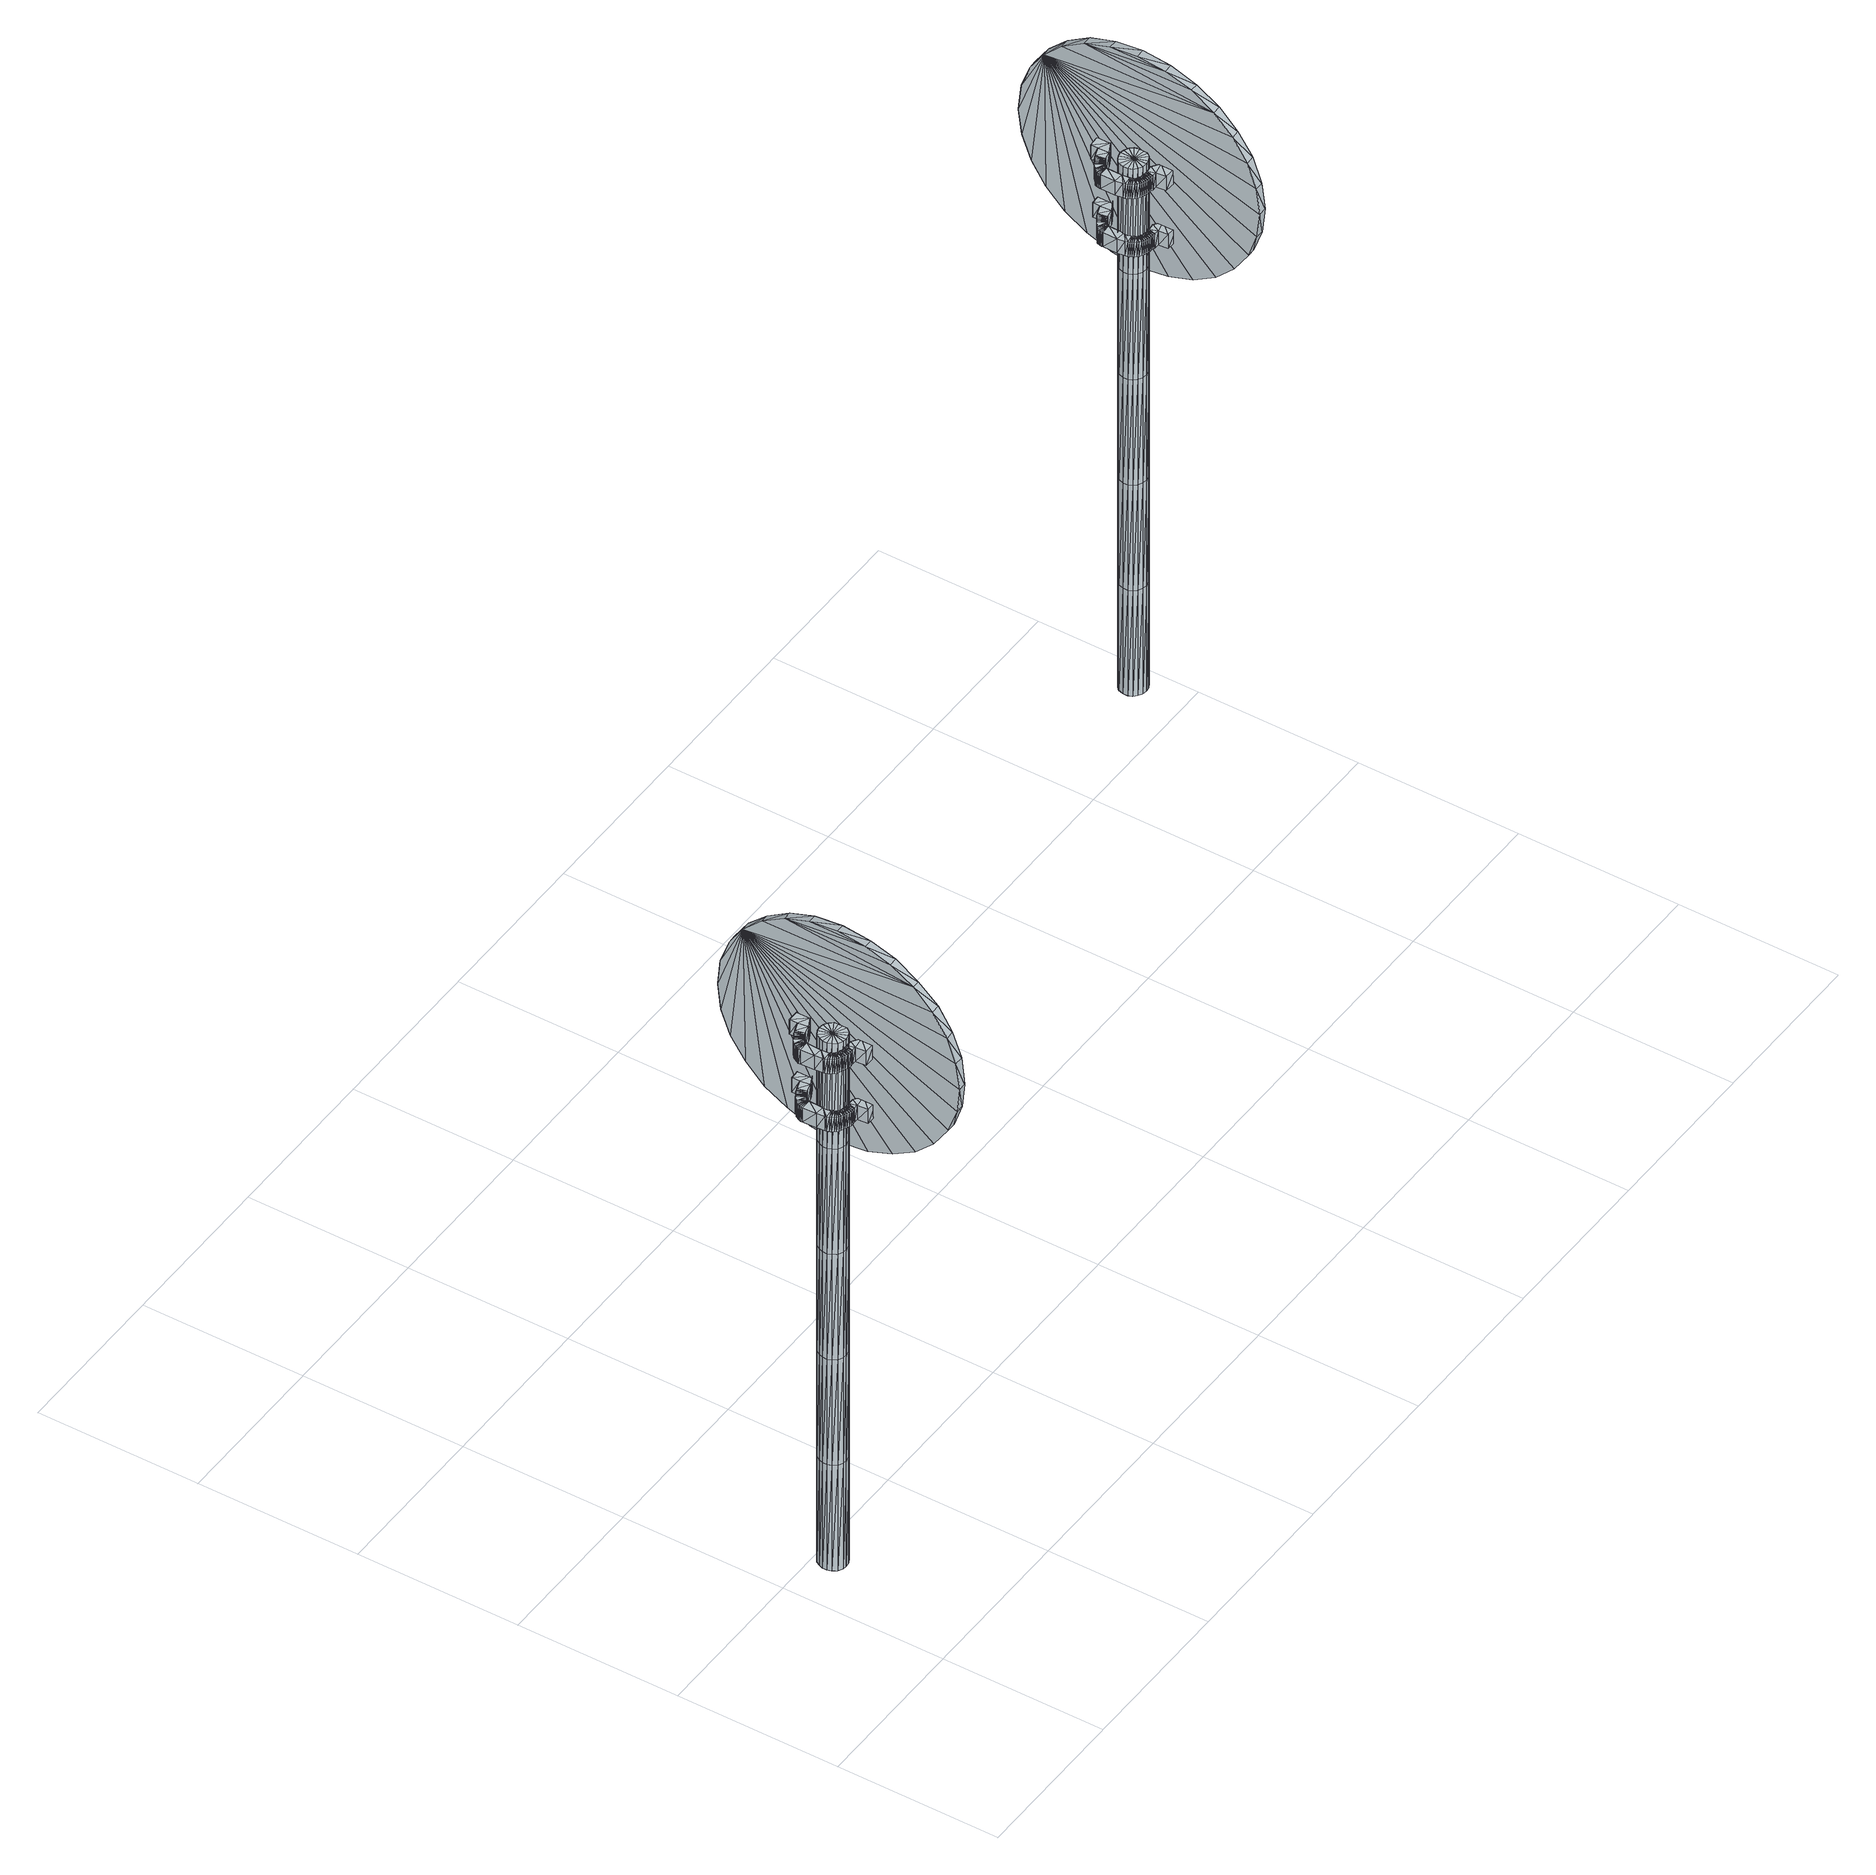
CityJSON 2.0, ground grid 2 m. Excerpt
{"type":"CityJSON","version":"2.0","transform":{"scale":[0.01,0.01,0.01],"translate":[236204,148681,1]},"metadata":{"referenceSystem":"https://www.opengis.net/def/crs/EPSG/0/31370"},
"CityObjects":{
"object1":{"type":"GenericCityObject","attributes":{"cluster":30,"mean_distance_to_centroid":0.116,"new_centroid_x":236204.2,"new_centroid_y":148682.19,"mean_distance_to_camera":8.08,"H1":0,"H2":0,"Z_final":108.71,"cluster2":-1,"proj_x":236210.68,"proj_y":148684.36,"id_line":53237,"bearing_l":161.53,"distance":6.84,"orientation":"right","G_obj":161.53},"geometry":[{"type":"MultiSurface","lod":"2","boundaries":[[[0,1,2]],[[2,1,3]],[[3,1,4]],[[4,1,5]],[[5,1,6]],[[1,7,6]],[[1,8,7]],[[1,9,8]],[[1,10,9]],[[1,11,10]],[[1,12,11]],[[1,13,12]],[[1,14,13]],[[15,14,1]],[[16,15,1]],[[17,16,1]],[[18,17,1]],[[0,18,1]],[[19,20,0]],[[19,0,2]],[[21,19,2]],[[21,2,3]],[[21,3,22]],[[22,3,4]],[[22,4,23]],[[23,4,5]],[[23,5,24]],[[24,5,6]],[[24,6,25]],[[25,6,7]],[[25,7,26]],[[26,7,8]],[[26,8,27]],[[8,9,27]],[[27,9,28]],[[9,10,28]],[[10,29,28]],[[10,11,29]],[[11,30,29]],[[11,12,30]],[[30,12,31]],[[31,12,13]],[[31,13,32]],[[32,13,14]],[[32,14,33]],[[33,14,15]],[[33,15,34]],[[34,15,16]],[[34,16,35]],[[35,16,17]],[[36,35,17]],[[18,36,17]],[[20,36,18]],[[20,18,0]],[[37,38,20]],[[37,20,19]],[[39,37,19]],[[21,39,19]],[[39,21,40]],[[40,21,22]],[[40,22,41]],[[41,22,23]],[[41,23,42]],[[42,23,24]],[[42,24,43]],[[43,24,25]],[[43,25,44]],[[44,25,26]],[[26,45,44]],[[26,27,45]],[[27,46,45]],[[27,28,46]],[[28,47,46]],[[28,29,47]],[[47,29,48]],[[29,30,48]],[[48,30,49]],[[49,30,31]],[[49,31,50]],[[50,31,32]],[[50,32,51]],[[51,32,33]],[[51,33,52]],[[52,33,34]],[[52,34,53]],[[53,34,35]],[[54,53,35]],[[54,35,36]],[[38,54,36]],[[38,36,20]],[[55,56,38]],[[55,38,37]],[[57,55,37]],[[57,37,39]],[[57,39,58]],[[58,39,40]],[[58,40,59]],[[59,40,41]],[[59,41,60]],[[60,41,42]],[[60,42,61]],[[61,42,43]],[[61,43,62]],[[62,43,44]],[[44,63,62]],[[44,45,63]],[[45,64,63]],[[45,46,64]],[[46,65,64]],[[46,47,65]],[[47,66,65]],[[47,48,66]],[[66,48,67]],[[67,48,49]],[[67,49,68]],[[68,49,50]],[[68,50,69]],[[69,50,51]],[[69,51,70]],[[70,51,52]],[[70,52,71]],[[71,52,53]],[[72,71,53]],[[72,53,54]],[[56,72,54]],[[56,54,38]],[[73,74,56]],[[73,56,55]],[[75,73,55]],[[75,55,57]],[[75,57,76]],[[76,57,58]],[[76,58,77]],[[77,58,59]],[[77,59,78]],[[78,59,60]],[[78,60,79]],[[79,60,61]],[[79,61,80]],[[80,61,62]],[[62,81,80]],[[62,63,81]],[[63,82,81]],[[63,64,82]],[[64,83,82]],[[64,65,83]],[[65,84,83]],[[65,66,84]],[[84,66,85]],[[85,66,67]],[[85,67,86]],[[86,67,68]],[[86,68,87]],[[87,68,69]],[[87,69,88]],[[88,69,70]],[[88,70,89]],[[89,70,71]],[[90,89,71]],[[90,71,72]],[[74,90,72]],[[74,72,56]],[[91,92,74]],[[91,74,73]],[[93,91,73]],[[93,73,75]],[[93,75,94]],[[94,75,76]],[[94,76,95]],[[95,76,77]],[[95,77,96]],[[96,77,78]],[[96,78,97]],[[97,78,79]],[[97,79,98]],[[98,79,80]],[[80,99,98]],[[80,81,99]],[[81,100,99]],[[81,82,100]],[[82,101,100]],[[82,83,101]],[[83,102,101]],[[83,84,102]],[[102,84,103]],[[103,84,85]],[[103,85,104]],[[104,85,86]],[[104,86,105]],[[105,86,87]],[[105,87,106]],[[106,87,88]],[[106,88,107]],[[107,88,89]],[[108,107,89]],[[108,89,90]],[[92,108,90]],[[92,90,74]],[[92,91,109]],[[91,93,109]],[[93,94,109]],[[94,95,109]],[[95,96,109]],[[109,96,97]],[[109,97,98]],[[109,98,99]],[[109,99,100]],[[109,100,101]],[[109,101,102]],[[109,102,103]],[[109,103,104]],[[105,109,104]],[[106,109,105]],[[107,109,106]],[[108,109,107]],[[92,109,108]],[[110,111,112]],[[113,112,114]],[[115,112,113]],[[116,112,115]],[[117,112,116]],[[118,112,117]],[[119,112,118]],[[120,112,119]],[[121,112,120]],[[122,112,121]],[[122,123,112]],[[123,110,112]],[[111,124,112]],[[124,125,112]],[[125,126,112]],[[126,127,112]],[[127,128,112]],[[128,129,112]],[[129,130,112]],[[130,131,112]],[[112,131,132]],[[131,133,132]],[[131,134,133]],[[133,134,135]],[[133,135,136]],[[135,137,136]],[[133,136,138]],[[136,139,138]],[[136,137,139]],[[137,140,139]],[[137,135,140]],[[135,141,140]],[[135,134,141]],[[134,142,141]],[[134,131,142]],[[131,143,142]],[[131,130,143]],[[143,130,144]],[[144,130,129]],[[144,129,145]],[[145,129,128]],[[145,128,146]],[[146,127,147]],[[147,127,126]],[[147,126,148]],[[148,126,125]],[[148,125,149]],[[149,125,124]],[[150,149,124]],[[150,124,111]],[[151,150,111]],[[151,111,110]],[[152,151,110]],[[152,110,123]],[[146,128,127]],[[153,123,122]],[[154,153,122]],[[154,122,121]],[[155,154,121]],[[155,121,120]],[[156,155,120]],[[156,120,119]],[[157,156,119]],[[157,119,118]],[[157,118,158]],[[158,118,117]],[[158,117,159]],[[153,152,123]],[[159,117,116]],[[159,116,160]],[[160,116,115]],[[160,115,161]],[[161,115,113]],[[161,113,162]],[[162,113,114]],[[162,114,163]],[[163,114,112]],[[163,112,164]],[[164,112,132]],[[132,165,164]],[[132,133,165]],[[133,138,165]],[[138,139,140]],[[161,162,163]],[[160,161,163]],[[159,160,163]],[[158,159,163]],[[157,158,163]],[[156,157,163]],[[155,156,163]],[[154,155,163]],[[153,154,163]],[[153,163,152]],[[152,163,151]],[[151,163,150]],[[150,163,149]],[[149,163,148]],[[148,163,147]],[[147,163,146]],[[146,163,145]],[[145,163,144]],[[144,163,143]],[[143,163,142]],[[163,164,142]],[[142,164,165]],[[142,165,141]],[[165,140,141]],[[165,138,140]],[[166,167,168]],[[168,167,169]],[[170,168,169]],[[170,169,171]],[[170,171,172]],[[172,171,173]],[[172,173,174]],[[174,173,175]],[[174,175,176]],[[176,175,177]],[[176,177,178]],[[178,177,179]],[[178,179,180]],[[180,179,181]],[[180,181,182]],[[182,181,183]],[[182,183,184]],[[184,183,185]],[[184,185,186]],[[186,185,187]],[[186,187,188]],[[188,187,189]],[[188,189,190]],[[190,189,191]],[[192,190,191]],[[192,191,193]],[[194,192,193]],[[194,193,195]],[[196,194,195]],[[196,195,197]],[[198,196,197]],[[198,197,199]],[[200,198,199]],[[200,199,201]],[[202,200,201]],[[202,201,203]],[[204,202,203]],[[204,203,205]],[[206,204,205]],[[206,205,207]],[[208,206,207]],[[208,207,209]],[[210,208,209]],[[210,209,211]],[[212,210,211]],[[212,211,213]],[[214,212,213]],[[214,213,215]],[[216,214,215]],[[216,215,217]],[[216,217,218]],[[218,217,219]],[[218,219,220]],[[220,219,221]],[[220,221,222]],[[222,221,223]],[[222,223,224]],[[224,223,225]],[[224,225,226]],[[226,225,227]],[[226,227,228]],[[228,227,229]],[[228,229,230]],[[230,229,231]],[[230,231,232]],[[232,231,233]],[[232,233,234]],[[234,233,235]],[[234,235,236]],[[236,235,237]],[[238,236,237]],[[238,237,239]],[[238,239,240]],[[240,239,241]],[[241,242,240]],[[241,243,242]],[[242,243,244]],[[244,243,245]],[[244,245,246]],[[246,245,247]],[[246,247,248]],[[248,247,249]],[[248,249,250]],[[250,249,251]],[[250,251,252]],[[252,251,253]],[[252,253,254]],[[254,253,255]],[[254,255,256]],[[256,255,257]],[[256,257,258]],[[258,257,259]],[[258,259,260]],[[260,259,261]],[[260,261,262]],[[262,261,263]],[[262,263,264]],[[264,263,265]],[[264,265,266]],[[266,265,267]],[[267,268,266]],[[267,269,268]],[[269,270,268]],[[269,271,270]],[[271,272,270]],[[271,273,272]],[[273,274,272]],[[273,275,274]],[[275,276,274]],[[275,277,276]],[[277,278,276]],[[277,279,278]],[[279,280,278]],[[279,281,280]],[[281,282,280]],[[281,283,282]],[[283,284,282]],[[283,285,284]],[[285,286,284]],[[285,287,286]],[[287,288,286]],[[287,289,288]],[[288,289,290]],[[290,289,291]],[[290,291,292]],[[292,291,293]],[[292,293,294]],[[294,293,295]],[[294,295,296]],[[296,295,297]],[[296,297,298]],[[298,297,299]],[[298,299,300]],[[300,299,301]],[[300,301,302]],[[302,301,303]],[[302,303,304]],[[304,303,305]],[[304,305,306]],[[306,305,307]],[[306,307,308]],[[308,307,309]],[[308,309,310]],[[310,309,311]],[[310,311,312]],[[312,311,313]],[[313,166,312]],[[313,167,166]],[[169,167,313]],[[169,313,171]],[[171,313,311]],[[173,171,311]],[[173,311,309]],[[175,173,309]],[[175,309,307]],[[177,175,307]],[[177,307,305]],[[179,177,305]],[[179,305,303]],[[181,179,303]],[[181,303,301]],[[183,181,301]],[[183,301,299]],[[183,299,297]],[[185,183,297]],[[185,297,295]],[[187,185,295]],[[187,295,293]],[[187,293,291]],[[189,187,291]],[[189,291,289]],[[189,289,287]],[[189,287,285]],[[191,189,285]],[[191,285,283]],[[193,191,283]],[[195,193,283]],[[195,283,281]],[[197,195,281]],[[199,197,281]],[[201,199,281]],[[201,281,279]],[[203,201,279]],[[205,203,279]],[[205,279,277]],[[205,277,207]],[[207,277,209]],[[209,277,275]],[[209,275,211]],[[211,275,273]],[[211,273,213]],[[213,273,271]],[[213,271,215]],[[215,271,269]],[[215,269,217]],[[217,269,219]],[[219,269,267]],[[219,267,221]],[[221,267,265]],[[221,265,223]],[[223,265,263]],[[223,263,225]],[[225,263,261]],[[225,261,227]],[[227,261,259]],[[227,259,229]],[[229,259,257]],[[229,257,255]],[[229,255,231]],[[231,255,253]],[[231,253,233]],[[233,253,251]],[[233,251,235]],[[251,249,235]],[[235,249,247]],[[235,247,237]],[[247,245,237]],[[237,245,243]],[[237,243,239]],[[239,243,241]],[[238,240,242]],[[168,312,166]],[[170,312,168]],[[170,310,312]],[[172,310,170]],[[172,308,310]],[[174,308,172]],[[174,306,308]],[[176,306,174]],[[176,304,306]],[[178,304,176]],[[178,302,304]],[[180,302,178]],[[180,300,302]],[[182,300,180]],[[182,298,300]],[[182,296,298]],[[184,296,182]],[[184,294,296]],[[186,294,184]],[[186,292,294]],[[186,290,292]],[[188,290,186]],[[188,288,290]],[[188,286,288]],[[188,284,286]],[[190,284,188]],[[190,282,284]],[[192,282,190]],[[194,282,192]],[[194,280,282]],[[196,280,194]],[[198,280,196]],[[200,280,198]],[[200,278,280]],[[202,278,200]],[[204,278,202]],[[204,276,278]],[[204,206,276]],[[206,208,276]],[[208,274,276]],[[208,210,274]],[[210,272,274]],[[210,212,272]],[[212,270,272]],[[212,214,270]],[[214,268,270]],[[214,216,268]],[[216,218,268]],[[218,266,268]],[[218,220,266]],[[220,264,266]],[[220,222,264]],[[222,262,264]],[[222,224,262]],[[224,260,262]],[[224,226,260]],[[226,258,260]],[[226,228,258]],[[228,256,258]],[[228,254,256]],[[228,230,254]],[[230,252,254]],[[230,232,252]],[[232,250,252]],[[232,234,250]],[[250,234,248]],[[234,246,248]],[[234,236,246]],[[246,236,244]],[[236,242,244]],[[236,238,242]],[[314,315,316]],[[316,315,317]],[[318,316,317]],[[318,317,319]],[[318,319,320]],[[320,319,321]],[[320,321,322]],[[322,321,323]],[[322,323,324]],[[324,323,325]],[[324,325,326]],[[326,325,327]],[[326,327,328]],[[328,327,329]],[[328,329,330]],[[330,329,331]],[[330,331,332]],[[332,331,333]],[[332,333,334]],[[334,333,335]],[[334,335,336]],[[336,335,337]],[[336,337,338]],[[338,337,339]],[[340,338,339]],[[340,339,341]],[[342,340,341]],[[342,341,343]],[[344,342,343]],[[344,343,345]],[[346,344,345]],[[346,345,347]],[[348,346,347]],[[348,347,349]],[[350,348,349]],[[350,349,351]],[[352,350,351]],[[352,351,353]],[[354,352,353]],[[354,353,355]],[[356,354,355]],[[356,355,357]],[[358,356,357]],[[358,357,359]],[[360,358,359]],[[360,359,361]],[[362,360,361]],[[362,361,363]],[[364,362,363]],[[364,363,365]],[[364,365,366]],[[366,365,367]],[[366,367,368]],[[368,367,369]],[[368,369,370]],[[370,369,371]],[[370,371,372]],[[372,371,373]],[[372,373,374]],[[374,373,375]],[[374,375,376]],[[376,375,377]],[[376,377,378]],[[378,377,379]],[[378,379,380]],[[380,379,381]],[[380,381,382]],[[382,381,383]],[[382,383,384]],[[384,383,385]],[[386,384,385]],[[386,385,387]],[[386,387,388]],[[388,387,389]],[[389,390,388]],[[389,391,390]],[[390,391,392]],[[392,391,393]],[[392,393,394]],[[394,393,395]],[[394,395,396]],[[396,395,397]],[[396,397,398]],[[398,397,399]],[[398,399,400]],[[400,399,401]],[[400,401,402]],[[402,401,403]],[[402,403,404]],[[404,403,405]],[[404,405,406]],[[406,405,407]],[[406,407,408]],[[408,407,409]],[[408,409,410]],[[410,409,411]],[[410,411,412]],[[412,411,413]],[[412,413,414]],[[414,413,415]],[[415,416,414]],[[415,417,416]],[[417,418,416]],[[417,419,418]],[[419,420,418]],[[419,421,420]],[[421,422,420]],[[421,423,422]],[[423,424,422]],[[423,425,424]],[[425,426,424]],[[425,427,426]],[[427,428,426]],[[427,429,428]],[[429,430,428]],[[429,431,430]],[[431,432,430]],[[431,433,432]],[[433,434,432]],[[433,435,434]],[[435,436,434]],[[435,437,436]],[[436,437,438]],[[438,437,439]],[[438,439,440]],[[440,439,441]],[[440,441,442]],[[442,441,443]],[[442,443,444]],[[444,443,445]],[[444,445,446]],[[446,445,447]],[[446,447,448]],[[448,447,449]],[[448,449,450]],[[450,449,451]],[[450,451,452]],[[452,451,453]],[[452,453,454]],[[454,453,455]],[[454,455,456]],[[456,455,457]],[[456,457,458]],[[458,457,459]],[[458,459,460]],[[460,459,461]],[[461,314,460]],[[461,315,314]],[[317,315,461]],[[317,461,319]],[[319,461,459]],[[321,319,459]],[[321,459,457]],[[323,321,457]],[[323,457,455]],[[325,323,455]],[[325,455,453]],[[327,325,453]],[[327,453,451]],[[329,327,451]],[[329,451,449]],[[331,329,449]],[[331,449,447]],[[331,447,445]],[[333,331,445]],[[333,445,443]],[[335,333,443]],[[335,443,441]],[[335,441,439]],[[337,335,439]],[[337,439,437]],[[337,437,435]],[[337,435,433]],[[339,337,433]],[[339,433,431]],[[341,339,431]],[[343,341,431]],[[343,431,429]],[[345,343,429]],[[347,345,429]],[[349,347,429]],[[349,429,427]],[[351,349,427]],[[353,351,427]],[[353,427,425]],[[353,425,355]],[[355,425,357]],[[357,425,423]],[[357,423,359]],[[359,423,421]],[[359,421,361]],[[361,421,419]],[[361,419,363]],[[363,419,417]],[[363,417,365]],[[365,417,367]],[[367,417,415]],[[367,415,369]],[[369,415,413]],[[369,413,371]],[[371,413,411]],[[371,411,373]],[[373,411,409]],[[373,409,375]],[[375,409,407]],[[375,407,377]],[[377,407,405]],[[377,405,403]],[[377,403,379]],[[379,403,401]],[[379,401,381]],[[381,401,399]],[[381,399,383]],[[399,397,383]],[[383,397,395]],[[383,395,385]],[[395,393,385]],[[385,393,391]],[[385,391,387]],[[387,391,389]],[[386,388,390]],[[316,460,314]],[[318,460,316]],[[318,458,460]],[[320,458,318]],[[320,456,458]],[[322,456,320]],[[322,454,456]],[[324,454,322]],[[324,452,454]],[[326,452,324]],[[326,450,452]],[[328,450,326]],[[328,448,450]],[[330,448,328]],[[330,446,448]],[[330,444,446]],[[332,444,330]],[[332,442,444]],[[334,442,332]],[[334,440,442]],[[334,438,440]],[[336,438,334]],[[336,436,438]],[[336,434,436]],[[336,432,434]],[[338,432,336]],[[338,430,432]],[[340,430,338]],[[342,430,340]],[[342,428,430]],[[344,428,342]],[[346,428,344]],[[348,428,346]],[[348,426,428]],[[350,426,348]],[[352,426,350]],[[352,424,426]],[[352,354,424]],[[354,356,424]],[[356,422,424]],[[356,358,422]],[[358,420,422]],[[358,360,420]],[[360,418,420]],[[360,362,418]],[[362,416,418]],[[362,364,416]],[[364,366,416]],[[366,414,416]],[[366,368,414]],[[368,412,414]],[[368,370,412]],[[370,410,412]],[[370,372,410]],[[372,408,410]],[[372,374,408]],[[374,406,408]],[[374,376,406]],[[376,404,406]],[[376,402,404]],[[376,378,402]],[[378,400,402]],[[378,380,400]],[[380,398,400]],[[380,382,398]],[[398,382,396]],[[382,394,396]],[[382,384,394]],[[394,384,392]],[[384,390,392]],[[384,386,390]]]}]},
"object2":{"type":"GenericCityObject","attributes":{"cluster":29,"mean_distance_to_centroid":0.0771,"new_centroid_x":236217.26,"new_centroid_y":148687.02,"mean_distance_to_camera":10.87,"H1":0,"H2":0,"Z_final":107.21,"cluster2":-1,"proj_x":236210.54,"proj_y":148684.77,"id_line":53237,"bearing_l":161.53,"distance":7.08,"orientation":"left","G_obj":341.53},"geometry":[{"type":"MultiSurface","lod":"2","boundaries":[[[462,463,464]],[[464,463,465]],[[465,463,466]],[[466,463,467]],[[467,463,468]],[[463,469,468]],[[463,470,469]],[[463,471,470]],[[463,472,471]],[[463,473,472]],[[463,474,473]],[[463,475,474]],[[463,476,475]],[[477,476,463]],[[478,477,463]],[[479,478,463]],[[480,479,463]],[[462,480,463]],[[481,482,462]],[[481,462,464]],[[483,481,464]],[[483,464,465]],[[483,465,484]],[[484,465,466]],[[484,466,485]],[[485,466,467]],[[485,467,486]],[[486,467,468]],[[486,468,487]],[[487,468,469]],[[487,469,488]],[[488,469,470]],[[488,470,489]],[[470,471,489]],[[489,471,490]],[[471,472,490]],[[472,491,490]],[[472,473,491]],[[473,492,491]],[[473,474,492]],[[492,474,493]],[[493,474,475]],[[493,475,494]],[[494,475,476]],[[494,476,495]],[[495,476,477]],[[495,477,496]],[[496,477,478]],[[496,478,497]],[[497,478,479]],[[498,497,479]],[[480,498,479]],[[482,498,480]],[[482,480,462]],[[499,500,482]],[[499,482,481]],[[501,499,481]],[[483,501,481]],[[501,483,502]],[[502,483,484]],[[502,484,503]],[[503,484,485]],[[503,485,504]],[[504,485,486]],[[504,486,505]],[[505,486,487]],[[505,487,506]],[[506,487,488]],[[488,507,506]],[[488,489,507]],[[489,508,507]],[[489,490,508]],[[490,509,508]],[[490,491,509]],[[509,491,510]],[[491,492,510]],[[510,492,511]],[[511,492,493]],[[511,493,512]],[[512,493,494]],[[512,494,513]],[[513,494,495]],[[513,495,514]],[[514,495,496]],[[514,496,515]],[[515,496,497]],[[516,515,497]],[[516,497,498]],[[500,516,498]],[[500,498,482]],[[517,518,500]],[[517,500,499]],[[519,517,499]],[[519,499,501]],[[519,501,520]],[[520,501,502]],[[520,502,521]],[[521,502,503]],[[521,503,522]],[[522,503,504]],[[522,504,523]],[[523,504,505]],[[523,505,524]],[[524,505,506]],[[506,525,524]],[[506,507,525]],[[507,526,525]],[[507,508,526]],[[508,527,526]],[[508,509,527]],[[509,528,527]],[[509,510,528]],[[528,510,529]],[[529,510,511]],[[529,511,530]],[[530,511,512]],[[530,512,531]],[[531,512,513]],[[531,513,532]],[[532,513,514]],[[532,514,533]],[[533,514,515]],[[534,533,515]],[[534,515,516]],[[518,534,516]],[[518,516,500]],[[535,536,518]],[[535,518,517]],[[537,535,517]],[[537,517,519]],[[537,519,538]],[[538,519,520]],[[538,520,539]],[[539,520,521]],[[539,521,540]],[[540,521,522]],[[540,522,541]],[[541,522,523]],[[541,523,542]],[[542,523,524]],[[524,543,542]],[[524,525,543]],[[525,544,543]],[[525,526,544]],[[526,545,544]],[[526,527,545]],[[527,546,545]],[[527,528,546]],[[546,528,547]],[[547,528,529]],[[547,529,548]],[[548,529,530]],[[548,530,549]],[[549,530,531]],[[549,531,550]],[[550,531,532]],[[550,532,551]],[[551,532,533]],[[552,551,533]],[[552,533,534]],[[536,552,534]],[[536,534,518]],[[553,554,536]],[[553,536,535]],[[555,553,535]],[[555,535,537]],[[555,537,556]],[[556,537,538]],[[556,538,557]],[[557,538,539]],[[557,539,558]],[[558,539,540]],[[558,540,559]],[[559,540,541]],[[559,541,560]],[[560,541,542]],[[542,561,560]],[[542,543,561]],[[543,562,561]],[[543,544,562]],[[544,563,562]],[[544,545,563]],[[545,564,563]],[[545,546,564]],[[564,546,565]],[[565,546,547]],[[565,547,566]],[[566,547,548]],[[566,548,567]],[[567,548,549]],[[567,549,568]],[[568,549,550]],[[568,550,569]],[[569,550,551]],[[570,569,551]],[[570,551,552]],[[554,570,552]],[[554,552,536]],[[554,553,571]],[[553,555,571]],[[555,556,571]],[[556,557,571]],[[557,558,571]],[[571,558,559]],[[571,559,560]],[[571,560,561]],[[571,561,562]],[[571,562,563]],[[571,563,564]],[[571,564,565]],[[571,565,566]],[[567,571,566]],[[568,571,567]],[[569,571,568]],[[570,571,569]],[[554,571,570]],[[572,573,574]],[[575,574,576]],[[577,574,575]],[[578,574,577]],[[579,574,578]],[[580,574,579]],[[581,574,580]],[[582,574,581]],[[583,574,582]],[[584,574,583]],[[584,585,574]],[[585,572,574]],[[573,586,574]],[[586,587,574]],[[587,588,574]],[[588,589,574]],[[589,590,574]],[[590,591,574]],[[591,592,574]],[[592,593,574]],[[574,593,594]],[[593,595,594]],[[593,596,595]],[[595,596,597]],[[595,597,598]],[[597,599,598]],[[595,598,600]],[[598,601,600]],[[598,599,601]],[[599,602,601]],[[599,597,602]],[[597,603,602]],[[597,596,603]],[[596,604,603]],[[596,593,604]],[[593,605,604]],[[593,592,605]],[[605,592,606]],[[606,592,591]],[[606,591,607]],[[607,591,590]],[[607,590,608]],[[608,589,609]],[[609,589,588]],[[609,588,610]],[[610,588,587]],[[610,587,611]],[[611,587,586]],[[612,611,586]],[[612,586,573]],[[613,612,573]],[[613,573,572]],[[614,613,572]],[[614,572,585]],[[608,590,589]],[[615,585,584]],[[616,615,584]],[[616,584,583]],[[617,616,583]],[[617,583,582]],[[618,617,582]],[[618,582,581]],[[619,618,581]],[[619,581,580]],[[619,580,620]],[[620,580,579]],[[620,579,621]],[[615,614,585]],[[621,579,578]],[[621,578,622]],[[622,578,577]],[[622,577,623]],[[623,577,575]],[[623,575,624]],[[624,575,576]],[[624,576,625]],[[625,576,574]],[[625,574,626]],[[626,574,594]],[[594,627,626]],[[594,595,627]],[[595,600,627]],[[600,601,602]],[[623,624,625]],[[622,623,625]],[[621,622,625]],[[620,621,625]],[[619,620,625]],[[618,619,625]],[[617,618,625]],[[616,617,625]],[[615,616,625]],[[615,625,614]],[[614,625,613]],[[613,625,612]],[[612,625,611]],[[611,625,610]],[[610,625,609]],[[609,625,608]],[[608,625,607]],[[607,625,606]],[[606,625,605]],[[605,625,604]],[[625,626,604]],[[604,626,627]],[[604,627,603]],[[627,602,603]],[[627,600,602]],[[628,629,630]],[[630,629,631]],[[632,630,631]],[[632,631,633]],[[632,633,634]],[[634,633,635]],[[634,635,636]],[[636,635,637]],[[636,637,638]],[[638,637,639]],[[638,639,640]],[[640,639,641]],[[640,641,642]],[[642,641,643]],[[642,643,644]],[[644,643,645]],[[644,645,646]],[[646,645,647]],[[646,647,648]],[[648,647,649]],[[648,649,650]],[[650,649,651]],[[650,651,652]],[[652,651,653]],[[654,652,653]],[[654,653,655]],[[656,654,655]],[[656,655,657]],[[658,656,657]],[[658,657,659]],[[660,658,659]],[[660,659,661]],[[662,660,661]],[[662,661,663]],[[664,662,663]],[[664,663,665]],[[666,664,665]],[[666,665,667]],[[668,666,667]],[[668,667,669]],[[670,668,669]],[[670,669,671]],[[672,670,671]],[[672,671,673]],[[674,672,673]],[[674,673,675]],[[676,674,675]],[[676,675,677]],[[678,676,677]],[[678,677,679]],[[678,679,680]],[[680,679,681]],[[680,681,682]],[[682,681,683]],[[682,683,684]],[[684,683,685]],[[684,685,686]],[[686,685,687]],[[686,687,688]],[[688,687,689]],[[688,689,690]],[[690,689,691]],[[690,691,692]],[[692,691,693]],[[692,693,694]],[[694,693,695]],[[694,695,696]],[[696,695,697]],[[696,697,698]],[[698,697,699]],[[700,698,699]],[[700,699,701]],[[700,701,702]],[[702,701,703]],[[703,704,702]],[[703,705,704]],[[704,705,706]],[[706,705,707]],[[706,707,708]],[[708,707,709]],[[708,709,710]],[[710,709,711]],[[710,711,712]],[[712,711,713]],[[712,713,714]],[[714,713,715]],[[714,715,716]],[[716,715,717]],[[716,717,718]],[[718,717,719]],[[718,719,720]],[[720,719,721]],[[720,721,722]],[[722,721,723]],[[722,723,724]],[[724,723,725]],[[724,725,726]],[[726,725,727]],[[726,727,728]],[[728,727,729]],[[729,730,728]],[[729,731,730]],[[731,732,730]],[[731,733,732]],[[733,734,732]],[[733,735,734]],[[735,736,734]],[[735,737,736]],[[737,738,736]],[[737,739,738]],[[739,740,738]],[[739,741,740]],[[741,742,740]],[[741,743,742]],[[743,744,742]],[[743,745,744]],[[745,746,744]],[[745,747,746]],[[747,748,746]],[[747,749,748]],[[749,750,748]],[[749,751,750]],[[750,751,752]],[[752,751,753]],[[752,753,754]],[[754,753,755]],[[754,755,756]],[[756,755,757]],[[756,757,758]],[[758,757,759]],[[758,759,760]],[[760,759,761]],[[760,761,762]],[[762,761,763]],[[762,763,764]],[[764,763,765]],[[764,765,766]],[[766,765,767]],[[766,767,768]],[[768,767,769]],[[768,769,770]],[[770,769,771]],[[770,771,772]],[[772,771,773]],[[773,628,772]],[[773,629,628]],[[631,629,773]],[[631,773,633]],[[633,773,771]],[[635,633,771]],[[635,771,769]],[[637,635,769]],[[637,769,767]],[[639,637,767]],[[639,767,765]],[[641,639,765]],[[641,765,763]],[[643,641,763]],[[643,763,761]],[[645,643,761]],[[645,761,759]],[[645,759,757]],[[647,645,757]],[[647,757,755]],[[649,647,755]],[[649,755,753]],[[651,649,753]],[[651,753,751]],[[651,751,749]],[[651,749,747]],[[653,651,747]],[[653,747,745]],[[655,653,745]],[[657,655,745]],[[657,745,743]],[[659,657,743]],[[661,659,743]],[[663,661,743]],[[663,743,741]],[[665,663,741]],[[667,665,741]],[[667,741,739]],[[667,739,669]],[[669,739,671]],[[671,739,737]],[[671,737,673]],[[673,737,735]],[[673,735,675]],[[675,735,733]],[[675,733,677]],[[677,733,731]],[[677,731,679]],[[679,731,681]],[[681,731,729]],[[681,729,683]],[[683,729,727]],[[683,727,685]],[[685,727,725]],[[685,725,687]],[[687,725,723]],[[687,723,689]],[[689,723,721]],[[689,721,691]],[[691,721,719]],[[691,719,717]],[[691,717,693]],[[693,717,715]],[[693,715,695]],[[695,715,713]],[[695,713,697]],[[713,711,697]],[[697,711,709]],[[697,709,699]],[[709,707,699]],[[699,707,705]],[[699,705,701]],[[701,705,703]],[[700,702,704]],[[630,772,628]],[[632,772,630]],[[632,770,772]],[[634,770,632]],[[634,768,770]],[[636,768,634]],[[636,766,768]],[[638,766,636]],[[638,764,766]],[[640,764,638]],[[640,762,764]],[[642,762,640]],[[642,760,762]],[[644,760,642]],[[644,758,760]],[[644,756,758]],[[646,756,644]],[[646,754,756]],[[648,754,646]],[[648,752,754]],[[650,752,648]],[[650,750,752]],[[650,748,750]],[[650,746,748]],[[652,746,650]],[[652,744,746]],[[654,744,652]],[[656,744,654]],[[656,742,744]],[[658,742,656]],[[660,742,658]],[[662,742,660]],[[662,740,742]],[[664,740,662]],[[666,740,664]],[[666,738,740]],[[666,668,738]],[[668,670,738]],[[670,736,738]],[[670,672,736]],[[672,734,736]],[[672,674,734]],[[674,732,734]],[[674,676,732]],[[676,730,732]],[[676,678,730]],[[678,680,730]],[[680,728,730]],[[680,682,728]],[[682,726,728]],[[682,684,726]],[[684,724,726]],[[684,686,724]],[[686,722,724]],[[686,688,722]],[[688,720,722]],[[688,690,720]],[[690,718,720]],[[690,716,718]],[[690,692,716]],[[692,714,716]],[[692,694,714]],[[694,712,714]],[[694,696,712]],[[712,696,710]],[[696,708,710]],[[696,698,708]],[[708,698,706]],[[698,704,706]],[[698,700,704]],[[774,775,776]],[[776,775,777]],[[778,776,777]],[[778,777,779]],[[778,779,780]],[[780,779,781]],[[780,781,782]],[[782,781,783]],[[782,783,784]],[[784,783,785]],[[784,785,786]],[[786,785,787]],[[786,787,788]],[[788,787,789]],[[788,789,790]],[[790,789,791]],[[790,791,792]],[[792,791,793]],[[792,793,794]],[[794,793,795]],[[794,795,796]],[[796,795,797]],[[796,797,798]],[[798,797,799]],[[800,798,799]],[[800,799,801]],[[802,800,801]],[[802,801,803]],[[804,802,803]],[[804,803,805]],[[806,804,805]],[[806,805,807]],[[808,806,807]],[[808,807,809]],[[810,808,809]],[[810,809,811]],[[812,810,811]],[[812,811,813]],[[814,812,813]],[[814,813,815]],[[816,814,815]],[[816,815,817]],[[818,816,817]],[[818,817,819]],[[820,818,819]],[[820,819,821]],[[822,820,821]],[[822,821,823]],[[824,822,823]],[[824,823,825]],[[824,825,826]],[[826,825,827]],[[826,827,828]],[[828,827,829]],[[828,829,830]],[[830,829,831]],[[830,831,832]],[[832,831,833]],[[832,833,834]],[[834,833,835]],[[834,835,836]],[[836,835,837]],[[836,837,838]],[[838,837,839]],[[838,839,840]],[[840,839,841]],[[840,841,842]],[[842,841,843]],[[842,843,844]],[[844,843,845]],[[846,844,845]],[[846,845,847]],[[846,847,848]],[[848,847,849]],[[849,850,848]],[[849,851,850]],[[850,851,852]],[[852,851,853]],[[852,853,854]],[[854,853,855]],[[854,855,856]],[[856,855,857]],[[856,857,858]],[[858,857,859]],[[858,859,860]],[[860,859,861]],[[860,861,862]],[[862,861,863]],[[862,863,864]],[[864,863,865]],[[864,865,866]],[[866,865,867]],[[866,867,868]],[[868,867,869]],[[868,869,870]],[[870,869,871]],[[870,871,872]],[[872,871,873]],[[872,873,874]],[[874,873,875]],[[875,876,874]],[[875,877,876]],[[877,878,876]],[[877,879,878]],[[879,880,878]],[[879,881,880]],[[881,882,880]],[[881,883,882]],[[883,884,882]],[[883,885,884]],[[885,886,884]],[[885,887,886]],[[887,888,886]],[[887,889,888]],[[889,890,888]],[[889,891,890]],[[891,892,890]],[[891,893,892]],[[893,894,892]],[[893,895,894]],[[895,896,894]],[[895,897,896]],[[896,897,898]],[[898,897,899]],[[898,899,900]],[[900,899,901]],[[900,901,902]],[[902,901,903]],[[902,903,904]],[[904,903,905]],[[904,905,906]],[[906,905,907]],[[906,907,908]],[[908,907,909]],[[908,909,910]],[[910,909,911]],[[910,911,912]],[[912,911,913]],[[912,913,914]],[[914,913,915]],[[914,915,916]],[[916,915,917]],[[916,917,918]],[[918,917,919]],[[919,774,918]],[[919,775,774]],[[777,775,919]],[[777,919,779]],[[779,919,917]],[[781,779,917]],[[781,917,915]],[[783,781,915]],[[783,915,913]],[[785,783,913]],[[785,913,911]],[[787,785,911]],[[787,911,909]],[[789,787,909]],[[789,909,907]],[[791,789,907]],[[791,907,905]],[[791,905,903]],[[793,791,903]],[[793,903,901]],[[795,793,901]],[[795,901,899]],[[797,795,899]],[[797,899,897]],[[797,897,895]],[[797,895,893]],[[799,797,893]],[[799,893,891]],[[801,799,891]],[[803,801,891]],[[803,891,889]],[[805,803,889]],[[807,805,889]],[[809,807,889]],[[809,889,887]],[[811,809,887]],[[813,811,887]],[[813,887,885]],[[813,885,815]],[[815,885,817]],[[817,885,883]],[[817,883,819]],[[819,883,881]],[[819,881,821]],[[821,881,879]],[[821,879,823]],[[823,879,877]],[[823,877,825]],[[825,877,827]],[[827,877,875]],[[827,875,829]],[[829,875,873]],[[829,873,831]],[[831,873,871]],[[831,871,833]],[[833,871,869]],[[833,869,835]],[[835,869,867]],[[835,867,837]],[[837,867,865]],[[837,865,863]],[[837,863,839]],[[839,863,861]],[[839,861,841]],[[841,861,859]],[[841,859,843]],[[859,857,843]],[[843,857,855]],[[843,855,845]],[[855,853,845]],[[845,853,851]],[[845,851,847]],[[847,851,849]],[[846,848,850]],[[776,918,774]],[[778,918,776]],[[778,916,918]],[[780,916,778]],[[780,914,916]],[[782,914,780]],[[782,912,914]],[[784,912,782]],[[784,910,912]],[[786,910,784]],[[786,908,910]],[[788,908,786]],[[788,906,908]],[[790,906,788]],[[790,904,906]],[[790,902,904]],[[792,902,790]],[[792,900,902]],[[794,900,792]],[[794,898,900]],[[796,898,794]],[[796,896,898]],[[796,894,896]],[[796,892,894]],[[798,892,796]],[[798,890,892]],[[800,890,798]],[[802,890,800]],[[802,888,890]],[[804,888,802]],[[806,888,804]],[[808,888,806]],[[808,886,888]],[[810,886,808]],[[812,886,810]],[[812,884,886]],[[812,814,884]],[[814,816,884]],[[816,882,884]],[[816,818,882]],[[818,880,882]],[[818,820,880]],[[820,878,880]],[[820,822,878]],[[822,876,878]],[[822,824,876]],[[824,826,876]],[[826,874,876]],[[826,828,874]],[[828,872,874]],[[828,830,872]],[[830,870,872]],[[830,832,870]],[[832,868,870]],[[832,834,868]],[[834,866,868]],[[834,836,866]],[[836,864,866]],[[836,862,864]],[[836,838,862]],[[838,860,862]],[[838,840,860]],[[840,858,860]],[[840,842,858]],[[858,842,856]],[[842,854,856]],[[842,844,854]],[[854,844,852]],[[844,850,852]],[[844,846,850]]]}]}
},
"vertices":[
[65,197,1],[65,180,1],[60,196,1],[54,193,1],[51,188,1],[49,183,1],[49,177,1],[51,172,1],[54,167,1],[60,164,1],[65,163,1],[71,164,1],[76,167,1],[80,172,1],[82,177,1],[82,183,1],[80,188,1],[76,193,1],[71,196,1],[60,196,150],[65,197,150],[54,193,150],[51,188,150],[49,183,150],[49,177,150],[51,172,150],[54,167,150],[60,164,150],[65,163,150],[71,164,150],[76,167,150],[80,172,150],[82,177,150],[82,183,150],[80,188,150],[76,193,150],[71,196,150],[60,196,299],[65,197,299],[54,193,299],[51,188,299],[49,183,299],[49,177,299],[51,172,299],[54,167,299],[60,164,299],[65,163,299],[71,164,299],[76,167,299],[80,172,299],[82,177,299],[82,183,299],[80,188,299],[76,193,299],[71,196,299],[60,196,448],[65,197,448],[54,193,448],[51,188,448],[49,183,448],[49,177,448],[51,172,448],[54,167,448],[60,164,448],[65,163,448],[71,164,448],[76,167,448],[80,172,448],[82,177,448],[82,183,448],[80,188,448],[76,193,448],[71,196,448],[60,196,597],[65,197,597],[54,193,597],[51,188,597],[49,183,597],[49,177,597],[51,172,597],[54,167,597],[60,164,597],[65,163,597],[71,164,597],[76,167,597],[80,172,597],[82,177,597],[82,183,597],[80,188,597],[76,193,597],[71,196,597],[60,196,746],[65,197,746],[54,193,746],[51,188,746],[49,183,746],[49,177,746],[51,172,746],[54,167,746],[60,164,746],[65,163,746],[71,164,746],[76,167,746],[80,172,746],[82,177,746],[82,183,746],[80,188,746],[76,193,746],[71,196,746],[65,180,746],[83,117,593],[83,89,610],[78,301,822],[79,330,763],[79,319,794],[80,334,728],[80,330,694],[81,319,662],[82,301,634],[82,277,610],[83,249,593],[83,218,581],[83,183,577],[83,148,581],[82,65,634],[82,47,662],[82,36,694],[81,32,728],[80,36,763],[80,47,794],[79,65,822],[79,89,846],[78,277,846],[78,249,864],[78,117,864],[78,148,875],[78,218,875],[78,183,879],[88,218,875],[88,183,879],[88,148,875],[89,117,864],[89,89,846],[90,65,823],[90,47,795],[91,36,763],[91,32,728],[92,36,694],[93,47,662],[93,65,634],[93,89,611],[93,117,593],[94,149,581],[94,183,577],[93,218,581],[93,249,593],[93,277,611],[92,301,634],[92,319,662],[91,330,694],[90,334,728],[90,330,763],[89,319,795],[89,301,823],[88,277,846],[88,249,864],[87,235,652],[87,235,632],[70,235,652],[70,235,632],[70,225,652],[70,225,632],[59,221,652],[59,221,632],[57,220,652],[57,220,632],[56,220,652],[56,220,632],[54,219,652],[54,219,632],[52,218,652],[52,218,632],[51,217,652],[51,217,632],[49,216,652],[49,216,632],[47,215,652],[47,215,632],[43,211,652],[43,211,632],[41,210,652],[41,210,632],[40,208,652],[40,208,632],[39,207,652],[39,207,632],[38,205,652],[38,205,632],[38,204,652],[38,204,632],[37,202,652],[37,202,632],[37,200,652],[37,200,632],[38,183,652],[38,183,632],[39,173,652],[39,173,632],[39,171,652],[39,171,632],[40,168,652],[40,168,632],[41,166,652],[41,166,632],[43,164,652],[43,164,632],[44,162,652],[44,162,632],[46,160,652],[46,160,632],[48,159,652],[48,159,632],[51,158,652],[51,158,632],[53,157,652],[53,157,632],[55,156,652],[55,156,632],[58,155,652],[58,155,632],[60,154,652],[60,154,632],[63,154,652],[63,154,632],[66,154,652],[66,154,632],[72,154,652],[72,154,632],[73,141,652],[73,141,632],[87,141,652],[87,141,632],[87,156,652],[87,156,632],[77,163,652],[77,163,632],[69,163,652],[69,163,632],[67,163,652],[67,163,632],[65,163,652],[65,163,632],[64,163,652],[64,163,632],[62,163,652],[62,163,632],[60,163,652],[60,163,632],[59,164,652],[59,164,632],[57,164,652],[57,164,632],[55,165,652],[55,165,632],[54,166,652],[54,166,632],[53,167,652],[53,167,632],[52,168,652],[52,168,632],[51,169,652],[51,169,632],[51,171,652],[51,171,632],[50,172,652],[50,172,632],[49,182,652],[49,182,632],[50,200,652],[50,200,632],[50,201,652],[50,201,632],[50,202,652],[50,202,632],[50,203,652],[50,203,632],[51,204,652],[51,204,632],[52,205,652],[52,205,632],[53,206,652],[53,206,632],[53,207,652],[53,207,632],[54,207,652],[54,207,632],[55,207,652],[55,207,632],[56,208,652],[56,208,632],[57,208,652],[57,208,632],[58,209,652],[58,209,632],[59,209,652],[59,209,632],[60,209,652],[60,209,632],[62,210,652],[62,210,632],[72,212,652],[72,212,632],[84,218,652],[84,218,632],[83,235,737],[83,235,717],[66,235,737],[66,235,717],[66,225,737],[66,225,717],[55,221,737],[55,221,717],[53,220,737],[53,220,717],[52,220,737],[52,220,717],[50,219,737],[50,219,717],[48,218,737],[48,218,717],[47,217,737],[47,217,717],[45,216,737],[45,216,717],[43,215,737],[43,215,717],[38,211,737],[38,211,717],[37,210,737],[37,210,717],[36,208,737],[36,208,717],[35,207,737],[35,207,717],[34,205,737],[34,205,717],[34,204,737],[34,204,717],[33,202,737],[33,202,717],[33,200,737],[33,200,717],[34,183,737],[34,183,717],[35,173,737],[35,173,717],[35,171,737],[35,171,717],[36,168,737],[36,168,717],[37,166,737],[37,166,717],[39,164,737],[39,164,717],[40,162,737],[40,162,717],[42,160,737],[42,160,717],[44,159,737],[44,159,717],[47,158,737],[47,158,717],[49,157,737],[49,157,717],[51,156,737],[51,156,717],[54,155,737],[54,155,717],[56,154,737],[56,154,717],[59,154,737],[59,154,717],[62,154,737],[62,154,717],[68,154,737],[68,154,717],[69,141,737],[69,141,717],[83,141,737],[83,141,717],[83,156,737],[83,156,717],[73,163,737],[73,163,717],[65,163,737],[65,163,717],[63,163,737],[63,163,717],[61,163,737],[61,163,717],[60,163,737],[60,163,717],[58,163,737],[58,163,717],[56,163,737],[56,163,717],[55,164,737],[55,164,717],[53,164,737],[53,164,717],[51,165,737],[51,165,717],[50,166,737],[50,166,717],[49,167,737],[49,167,717],[48,168,737],[48,168,717],[47,169,737],[47,169,717],[47,171,737],[47,171,717],[46,172,737],[46,172,717],[45,182,737],[45,182,717],[46,200,737],[46,200,717],[46,201,737],[46,201,717],[46,202,737],[46,202,717],[46,203,737],[46,203,717],[47,204,737],[47,204,717],[48,205,737],[48,205,717],[48,206,737],[48,206,717],[49,207,737],[49,207,717],[50,207,737],[50,207,717],[51,207,737],[51,207,717],[52,208,737],[52,208,717],[53,208,737],[53,208,717],[54,209,737],[54,209,717],[55,209,737],[55,209,717],[56,209,737],[56,209,717],[58,210,737],[58,210,717],[68,212,737],[68,212,717],[80,218,737],[80,218,717],
[1372,679,1],[1372,662,1],[1366,678,1],[1361,675,1],[1357,671,1],[1355,665,1],[1355,659,1],[1357,654,1],[1361,650,1],[1366,647,1],[1372,646,1],[1377,647,1],[1383,650,1],[1386,654,1],[1388,659,1],[1388,665,1],[1386,671,1],[1383,675,1],[1377,678,1],[1366,678,150],[1372,679,150],[1361,675,150],[1357,671,150],[1355,665,150],[1355,659,150],[1357,654,150],[1361,650,150],[1366,647,150],[1372,646,150],[1377,647,150],[1383,650,150],[1386,654,150],[1388,659,150],[1388,665,150],[1386,671,150],[1383,675,150],[1377,678,150],[1366,678,299],[1372,679,299],[1361,675,299],[1357,671,299],[1355,665,299],[1355,659,299],[1357,654,299],[1361,650,299],[1366,647,299],[1372,646,299],[1377,647,299],[1383,650,299],[1386,654,299],[1388,659,299],[1388,665,299],[1386,671,299],[1383,675,299],[1377,678,299],[1366,678,448],[1372,679,448],[1361,675,448],[1357,671,448],[1355,665,448],[1355,659,448],[1357,654,448],[1361,650,448],[1366,647,448],[1372,646,448],[1377,647,448],[1383,650,448],[1386,654,448],[1388,659,448],[1388,665,448],[1386,671,448],[1383,675,448],[1377,678,448],[1366,678,597],[1372,679,597],[1361,675,597],[1357,671,597],[1355,665,597],[1355,659,597],[1357,654,597],[1361,650,597],[1366,647,597],[1372,646,597],[1377,647,597],[1383,650,597],[1386,654,597],[1388,659,597],[1388,665,597],[1386,671,597],[1383,675,597],[1377,678,597],[1366,678,746],[1372,679,746],[1361,675,746],[1357,671,746],[1355,665,746],[1355,659,746],[1357,654,746],[1361,650,746],[1366,647,746],[1372,646,746],[1377,647,746],[1383,650,746],[1386,654,746],[1388,659,746],[1388,665,746],[1386,671,746],[1383,675,746],[1377,678,746],[1372,662,746],[1389,599,593],[1389,571,610],[1385,783,822],[1386,812,763],[1385,801,794],[1386,816,728],[1387,812,694],[1388,801,662],[1388,783,634],[1389,760,610],[1389,732,593],[1389,700,581],[1389,666,577],[1390,631,581],[1389,548,634],[1389,530,662],[1388,519,694],[1387,515,728],[1387,519,763],[1386,530,794],[1386,548,822],[1385,571,846],[1384,760,846],[1384,732,864],[1385,599,864],[1384,631,875],[1384,700,875],[1384,666,879],[1395,700,875],[1395,666,879],[1395,631,875],[1395,599,864],[1396,571,846],[1396,548,823],[1397,530,795],[1397,519,763],[1398,515,728],[1398,519,694],[1399,530,662],[1399,548,634],[1400,571,611],[1400,599,593],[1400,631,581],[1400,666,577],[1400,700,581],[1399,732,593],[1399,760,611],[1399,783,634],[1398,801,662],[1397,813,694],[1397,817,728],[1396,813,763],[1396,801,795],[1395,783,823],[1395,760,846],[1395,732,864],[1393,718,652],[1393,718,632],[1377,717,652],[1377,717,632],[1377,708,652],[1377,708,632],[1366,704,652],[1366,704,632],[1364,703,652],[1364,703,632],[1362,702,652],[1362,702,632],[1360,701,652],[1360,701,632],[1359,700,652],[1359,700,632],[1357,699,652],[1357,699,632],[1356,698,652],[1356,698,632],[1354,697,652],[1354,697,632],[1349,693,652],[1349,693,632],[1348,692,652],[1348,692,632],[1346,691,652],[1346,691,632],[1345,689,652],[1345,689,632],[1345,688,652],[1345,688,632],[1344,686,652],[1344,686,632],[1344,684,652],[1344,684,632],[1344,683,652],[1344,683,632],[1344,665,652],[1344,665,632],[1345,656,652],[1345,656,632],[1346,653,652],[1346,653,632],[1347,651,652],[1347,651,632],[1348,649,652],[1348,649,632],[1349,647,652],[1349,647,632],[1351,645,652],[1351,645,632],[1352,643,652],[1352,643,632],[1355,641,652],[1355,641,632],[1357,640,652],[1357,640,632],[1359,639,652],[1359,639,632],[1362,638,652],[1362,638,632],[1364,637,652],[1364,637,632],[1367,637,652],[1367,637,632],[1370,637,652],[1370,637,632],[1372,636,652],[1372,636,632],[1378,636,652],[1378,636,632],[1379,624,652],[1379,624,632],[1394,623,652],[1394,623,632],[1393,639,652],[1393,639,632],[1383,646,652],[1383,646,632],[1375,645,652],[1375,645,632],[1373,645,652],[1373,645,632],[1372,645,652],[1372,645,632],[1370,645,652],[1370,645,632],[1368,646,652],[1368,646,632],[1367,646,652],[1367,646,632],[1365,646,652],[1365,646,632],[1363,647,652],[1363,647,632],[1362,647,652],[1362,647,632],[1361,648,652],[1361,648,632],[1359,649,652],[1359,649,632],[1358,650,652],[1358,650,632],[1358,652,652],[1358,652,632],[1357,653,652],[1357,653,632],[1357,655,652],[1357,655,632],[1356,664,652],[1356,664,632],[1356,683,652],[1356,683,632],[1356,684,652],[1356,684,632],[1356,685,652],[1356,685,632],[1357,686,652],[1357,686,632],[1357,687,652],[1357,687,632],[1358,688,652],[1358,688,632],[1359,688,652],[1359,688,632],[1360,689,652],[1360,689,632],[1361,690,652],[1361,690,632],[1362,690,652],[1362,690,632],[1363,691,652],[1363,691,632],[1365,691,652],[1365,691,632],[1366,691,652],[1366,691,632],[1367,692,652],[1367,692,632],[1368,692,652],[1368,692,632],[1378,694,652],[1378,694,632],[1391,701,652],[1391,701,632],[1389,718,737],[1389,718,717],[1373,717,737],[1373,717,717],[1373,708,737],[1373,708,717],[1362,704,737],[1362,704,717],[1360,703,737],[1360,703,717],[1358,702,737],[1358,702,717],[1356,701,737],[1356,701,717],[1355,700,737],[1355,700,717],[1353,699,737],[1353,699,717],[1351,698,737],[1351,698,717],[1350,697,737],[1350,697,717],[1345,693,737],[1345,693,717],[1344,692,737],[1344,692,717],[1342,691,737],[1342,691,717],[1341,689,737],[1341,689,717],[1341,688,737],[1341,688,717],[1340,686,737],[1340,686,717],[1340,684,737],[1340,684,717],[1340,683,737],[1340,683,717],[1340,665,737],[1340,665,717],[1341,656,737],[1341,656,717],[1342,653,737],[1342,653,717],[1343,651,737],[1343,651,717],[1344,649,737],[1344,649,717],[1345,647,737],[1345,647,717],[1347,645,737],[1347,645,717],[1348,643,737],[1348,643,717],[1351,641,737],[1351,641,717],[1353,640,737],[1353,640,717],[1355,639,737],[1355,639,717],[1358,638,737],[1358,638,717],[1360,637,737],[1360,637,717],[1363,637,737],[1363,637,717],[1366,637,737],[1366,637,717],[1368,636,737],[1368,636,717],[1374,636,737],[1374,636,717],[1375,624,737],[1375,624,717],[1390,623,737],[1390,623,717],[1389,639,737],[1389,639,717],[1379,646,737],[1379,646,717],[1371,645,737],[1371,645,717],[1369,645,737],[1369,645,717],[1368,645,737],[1368,645,717],[1366,645,737],[1366,645,717],[1364,646,737],[1364,646,717],[1363,646,737],[1363,646,717],[1361,646,737],[1361,646,717],[1359,647,737],[1359,647,717],[1358,647,737],[1358,647,717],[1357,648,737],[1357,648,717],[1355,649,737],[1355,649,717],[1354,650,737],[1354,650,717],[1354,652,737],[1354,652,717],[1353,653,737],[1353,653,717],[1353,655,737],[1353,655,717],[1352,664,737],[1352,664,717],[1352,683,737],[1352,683,717],[1352,684,737],[1352,684,717],[1352,685,737],[1352,685,717],[1353,686,737],[1353,686,717],[1353,687,737],[1353,687,717],[1354,688,737],[1354,688,717],[1355,688,737],[1355,688,717],[1356,689,737],[1356,689,717],[1357,690,737],[1357,690,717],[1358,690,737],[1358,690,717],[1359,691,737],[1359,691,717],[1361,691,737],[1361,691,717],[1362,691,737],[1362,691,717],[1363,692,737],[1363,692,717],[1364,692,737],[1364,692,717],[1374,694,737],[1374,694,717],[1387,701,737],[1387,701,717]
]}
